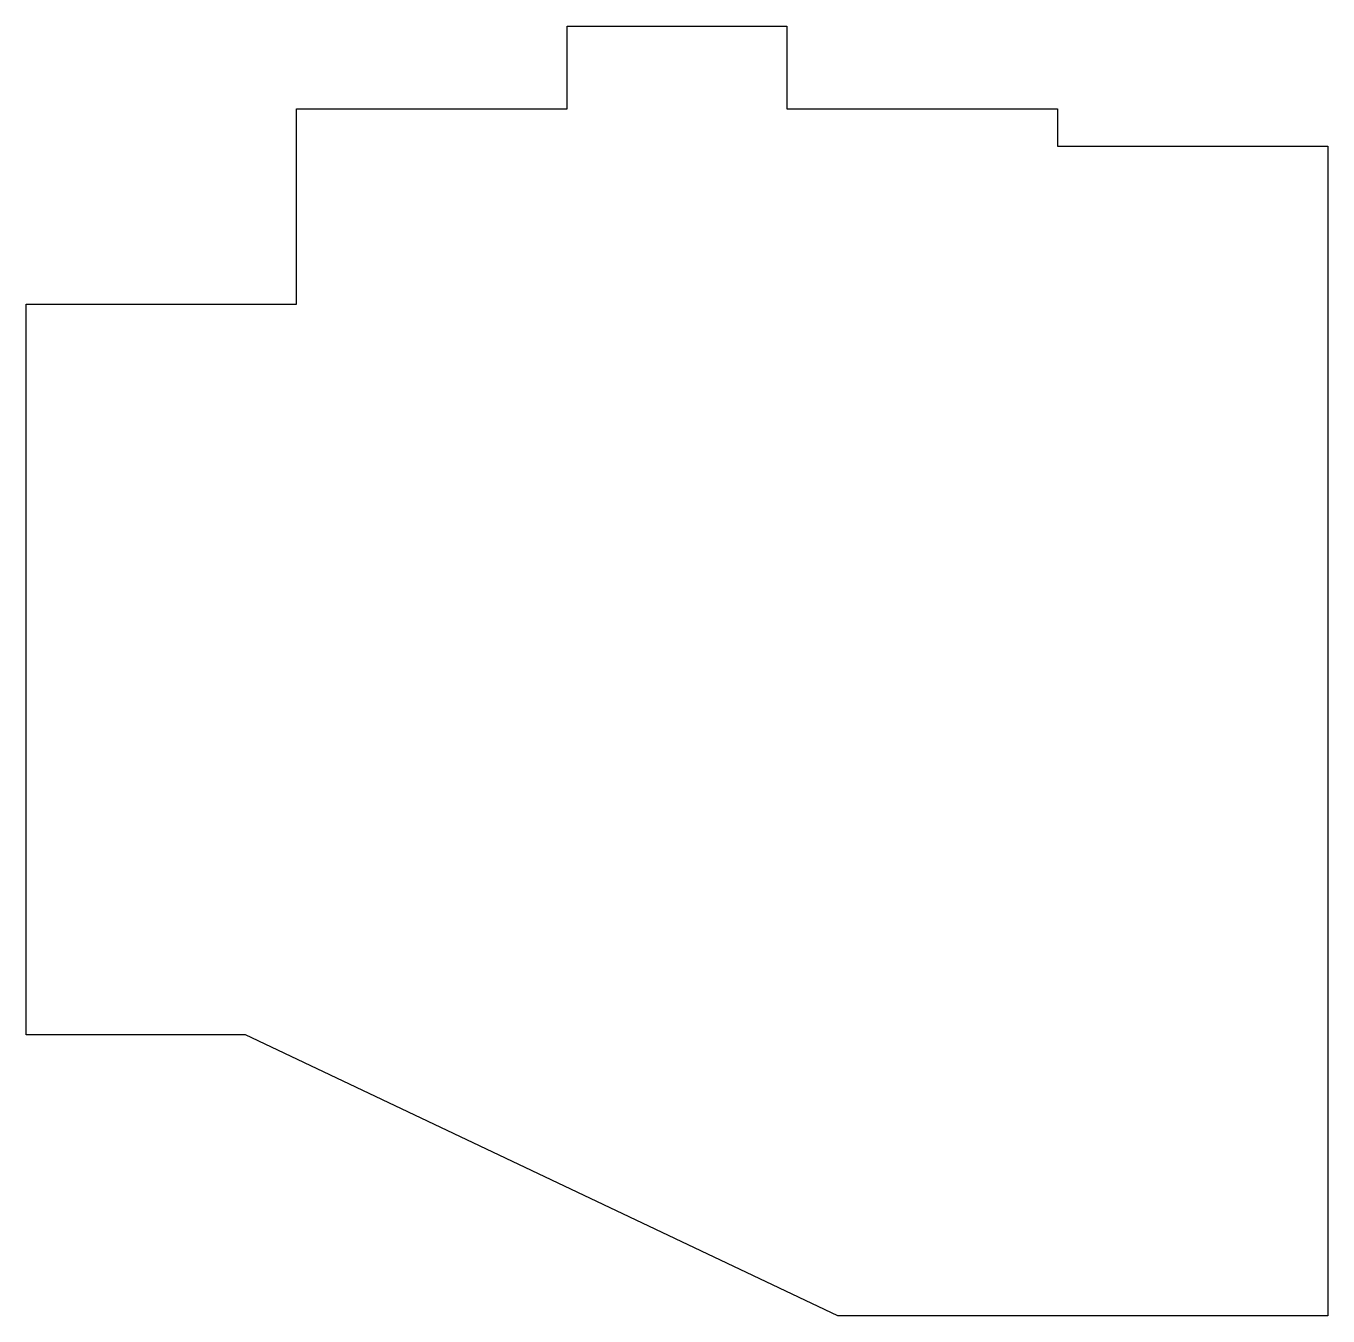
# Model space of a CAD drawing. Header units: millimetres. Extents: x -7.3 to 79.3, y -26 to 59.8.
import ezdxf

# ---------------------------------------------------------------- set-up
doc = ezdxf.new("R2010")
doc.units = ezdxf.units.MM

msp = doc.modelspace()

# ---------------------------------------------------------------- linework, layer by layer
for p, q in [((28.7, 54.3), (28.7, 59.8)), ((28.7, 59.8), (43.3, 59.8)), ((43.3, 59.8), (43.3, 54.3)), ((10.7, 41.3), (10.7, 54.3)), ((10.7, 54.3), (28.7, 54.3)), ((43.3, 54.3), (61.3, 54.3)), ((61.3, 54.3), (61.3, 51.8)), ((61.3, 51.8), (79.3, 51.8)), ((79.3, 51.8), (79.3, -26)), ((-7.3, -7.3), (-7.3, 41.3)), ((-7.3, 41.3), (10.7, 41.3)), ((7.3, -7.3), (-7.3, -7.3)), ((46.7, -26), (7.3, -7.3)), ((79.3, -26), (46.7, -26))]:
    msp.add_line(p, q)

doc.saveas('drawing.dxf')
